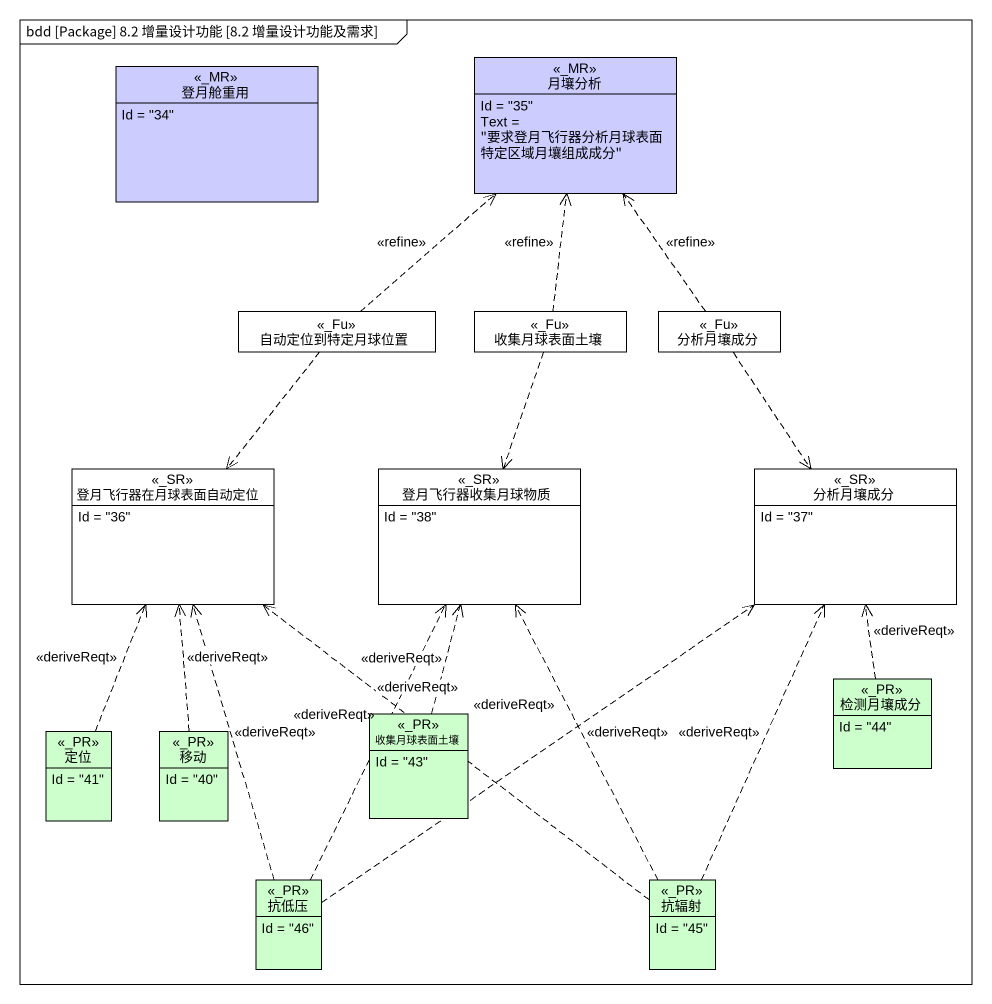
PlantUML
@startuml
mainframe bdd [Package] 8.2 增量设计功能 [8.2 增量设计功能及需求]
hide circle
hide empty members
class 登月舱重用 <<_MR>> #CCCCFF {
  Id = "34"
}
class 月壤分析 <<_MR>> #CCCCFF {
  Id = "35"
  Text = "要求登月飞行器分析月球表面特定区域月壤组成成分"
}
class 自动定位到特定月球位置 <<_Fu>>
class 收集月球表面土壤 <<_Fu>>
class 分析月壤成分 <<_Fu>>
class 登月飞行器在月球表面自动定位 <<_SR>> {
  Id = "36"
}
class 登月飞行器收集月球物质 <<_SR>> {
  Id = "38"
}
class "分析月壤成分" as 分析月壤成分_2 <<_SR>> {
  Id = "37"
}
class 检测月壤成分 <<_PR>> #CCFFCC {
  Id = "44"
}
class 定位 <<_PR>> #CCFFCC {
  Id = "41"
}
class 移动 <<_PR>> #CCFFCC {
  Id = "40"
}
class "收集月球表面土壤" as 收集月球表面土壤_2 <<_PR>> #CCFFCC {
  Id = "43"
}
class 抗低压 <<_PR>> #CCFFCC {
  Id = "46"
}
class 抗辐射 <<_PR>> #CCFFCC {
  Id = "45"
}
自动定位到特定月球位置 .up.> 月壤分析 : <<refine>>
自动定位到特定月球位置 ..> 登月飞行器在月球表面自动定位
收集月球表面土壤 .up.> 月壤分析 : <<refine>>
收集月球表面土壤 ..> 登月飞行器收集月球物质
分析月壤成分 .up.> 月壤分析 : <<refine>>
分析月壤成分 ..> 分析月壤成分_2
检测月壤成分 .up.> 分析月壤成分_2 : <<deriveReqt>>
定位 .up.> 登月飞行器在月球表面自动定位 : <<deriveReqt>>
移动 .up.> 登月飞行器在月球表面自动定位 : <<deriveReqt>>
收集月球表面土壤_2 .up.> 登月飞行器收集月球物质 : <<deriveReqt>>
抗低压 .up.> 登月飞行器在月球表面自动定位 : <<deriveReqt>>
抗低压 .up.> 登月飞行器收集月球物质 : <<deriveReqt>>
抗低压 .up.> 分析月壤成分_2 : <<deriveReqt>>
抗辐射 .up.> 登月飞行器在月球表面自动定位 : <<deriveReqt>>
抗辐射 .up.> 登月飞行器收集月球物质 : <<deriveReqt>>
抗辐射 .up.> 分析月壤成分_2 : <<deriveReqt>>
@enduml
